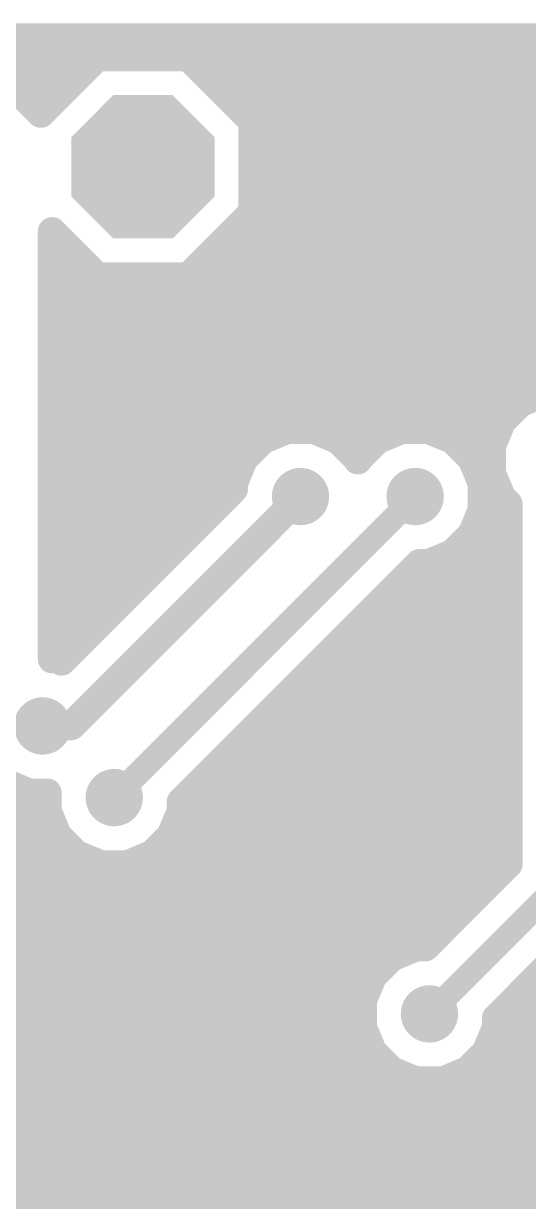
# Model space of a CAD drawing. Extents: x 0 to 81, y 1 to 51.1.
# Drawn here: x 22.35 to 27.72, y 29.69 to 42.21 of the extents above; entities that cross this region are included whole.
import ezdxf

# ---------------------------------------------------------------- set-up
doc = ezdxf.new("R2010")
doc.units = 0
for name, color, linetype in [('16', 175, 'CONTINUOUS'), ('17', 82, 'CONTINUOUS'), ('18', 82, 'CONTINUOUS')]:
    doc.layers.add(name, color=color, linetype=linetype)

# ---------------------------------------------------------------- blocks, each defined once
blk = doc.blocks.new('OCTAGONP')
at = {"const_width": 0.5}
blk.add_lwpolyline([(-0.25, -0.1036), (-0.25, 0.1036), (-0.1036, 0.25), (0.1036, 0.25), (0.25, 0.1036), (0.25, -0.1036), (0.1036, -0.25), (-0.1036, -0.25), (-0.25, -0.1036), (-0.25, 0.1036)], dxfattribs=at)
blk = doc.blocks.new('ROUNDV')
at = {"const_width": 0.5}
blk.add_lwpolyline([(0, -0.25, 1), (0, 0.25, 1), (0, -0.25)], format="xyb", dxfattribs=at)

msp = doc.modelspace()

# ---------------------------------------------------------------- linework, layer by layer
at = {"layer": '16'}
for points, const_width in [([(21.4884, 42.0624), (47.6098, 42.0624)], 0.3048), ([(23.138, 41.8592), (22.5367, 41.2579)], 0.3048), ([(24.106, 41.8592), (23.138, 41.8592)], 0.3048), ([(24.7904, 41.1748), (24.106, 41.8592)], 0.3048), ([(21.2789, 41.7576), (23.0364, 41.7576)], 0.3048), ([(24.2076, 41.7576), (47.3922, 41.7576)], 0.3048), ([(22.3485, 41.4461), (22.0871, 41.5544)], 0.3048), ([(22.3323, 41.4528), (22.7316, 41.4528)], 0.3048), ([(22.5367, 41.2579), (22.3485, 41.4461)], 0.3048), ([(24.5124, 41.4528), (47.3456, 41.4528)], 0.3048), ([(24.7904, 40.2068), (24.7904, 41.1748)], 0.3048), ([(24.7904, 41.148), (45.6699, 41.148)], 0.3048), ([(24.7904, 40.8432), (45.3867, 40.8432)], 0.3048), ([(24.7904, 40.5384), (45.3136, 40.5384)], 0.3048), ([(24.106, 39.5224), (24.7904, 40.2068)], 0.3048), ([(24.7904, 40.2336), (45.1846, 40.2336)], 0.3048), ([(22.6568, 35.4584), (22.6568, 40.0036)], 0.3048), ([(22.6568, 40.0036), (23.138, 39.5224)], 0.3048), ([(22.6568, 39.9288), (22.7316, 39.9288)], 0.3048), ([(24.5124, 39.9288), (44.989, 39.9288)], 0.3048), ([(22.6568, 39.624), (23.0364, 39.624)], 0.3048), ([(24.2076, 39.624), (44.958, 39.624)], 0.3048), ([(23.138, 39.5224), (24.106, 39.5224)], 0.3048), ([(22.6568, 39.3192), (45.0623, 39.3192)], 0.3048), ([(22.6568, 39.0144), (45.4959, 39.0144)], 0.3048), ([(22.6568, 38.7096), (45.9177, 38.7096)], 0.3048), ([(22.6568, 38.4048), (46.2225, 38.4048)], 0.3048), ([(27.9001, 38.29), (27.6387, 38.1817)], 0.3048), ([(27.6387, 38.1817), (27.4387, 37.9817)], 0.3048), ([(22.6568, 38.1), (27.557, 38.1)], 0.3048), ([(27.4387, 37.9817), (27.3304, 37.7203)], 0.3048), ([(22.6568, 37.7952), (24.9117, 37.7952)], 0.3048), ([(24.8955, 37.7885), (24.6955, 37.5885)], 0.3048), ([(25.1569, 37.8968), (24.8955, 37.7885)], 0.3048), ([(25.4399, 37.8968), (25.1569, 37.8968)], 0.3048), ([(25.7013, 37.7885), (25.4399, 37.8968)], 0.3048), ([(25.6851, 37.7952), (26.1309, 37.7952)], 0.3048), ([(25.9013, 37.5885), (25.7013, 37.7885)], 0.3048), ([(26.1147, 37.7885), (25.9147, 37.5885)], 0.3048), ([(26.3761, 37.8968), (26.1147, 37.7885)], 0.3048), ([(26.6591, 37.8968), (26.3761, 37.8968)], 0.3048), ([(26.9205, 37.7885), (26.6591, 37.8968)], 0.3048), ([(26.9043, 37.7952), (27.3614, 37.7952)], 0.3048), ([(27.1205, 37.5885), (26.9205, 37.7885)], 0.3048), ([(27.3304, 37.7203), (27.3304, 37.4373)], 0.3048), ([(24.6955, 37.5885), (24.5872, 37.3271)], 0.3048), ([(25.908, 37.5723), (25.9013, 37.5885)], 0.3048), ([(25.9147, 37.5885), (25.908, 37.5723)], 0.3048), ([(27.2288, 37.3271), (27.1205, 37.5885)], 0.3048), ([(22.6568, 37.4904), (24.6549, 37.4904)], 0.3048), ([(27.1611, 37.4904), (27.3304, 37.4904)], 0.3048), ([(27.3304, 37.4373), (27.4387, 37.1759)], 0.3048), ([(24.5872, 37.3271), (24.5872, 37.2647)], 0.3048), ([(27.2288, 37.0441), (27.2288, 37.3271)], 0.3048), ([(22.6568, 37.1856), (24.5081, 37.1856)], 0.3048), ([(24.5872, 37.2647), (22.7563, 35.4337)], 0.3048), ([(22.86, 34.7472), (25.2984, 37.1856)], 0.3048), ([(26.5176, 37.1856), (23.622, 34.29)], 0.254), ([(27.2288, 37.1856), (27.4347, 37.1856)], 0.3048), ([(27.4387, 37.1759), (27.5082, 37.1064)], 0.3048), ([(27.1205, 36.7827), (27.2288, 37.0441)], 0.3048), ([(27.5082, 37.1064), (27.5082, 33.2785)], 0.3048), ([(22.6568, 36.8808), (24.2033, 36.8808)], 0.3048), ([(27.1611, 36.8808), (27.5082, 36.8808)], 0.3048), ([(26.9205, 36.5827), (27.1205, 36.7827)], 0.3048), ([(22.6568, 36.576), (23.8985, 36.576)], 0.3048), ([(26.6591, 36.4744), (26.9205, 36.5827)], 0.3048), ([(26.9044, 36.576), (27.5082, 36.576)], 0.3048), ([(24.1554, 34.0691), (26.5607, 36.4744)], 0.3048), ([(26.5607, 36.4744), (26.6591, 36.4744)], 0.3048), ([(22.6568, 36.2712), (23.5937, 36.2712)], 0.3048), ([(26.3575, 36.2712), (27.5082, 36.2712)], 0.3048), ([(22.6568, 35.9664), (23.2889, 35.9664)], 0.3048), ([(26.0527, 35.9664), (27.5082, 35.9664)], 0.3048), ([(22.6568, 35.6616), (22.9841, 35.6616)], 0.3048), ([(25.7479, 35.6616), (27.5082, 35.6616)], 0.3048), ([(22.6967, 35.4584), (22.6568, 35.4584)], 0.3048), ([(22.7563, 35.4337), (22.6967, 35.4584)], 0.3048), ([(25.4431, 35.3568), (27.5082, 35.3568)], 0.3048), ([(25.1383, 35.052), (27.5082, 35.052)], 0.3048), ([(22.5552, 34.7472), (22.86, 34.7472)], 0.3048), ([(24.8335, 34.7472), (27.5082, 34.7472)], 0.3048), ([(24.5287, 34.4424), (27.5082, 34.4424)], 0.3048), ([(23.622, 34.29), (23.3172, 33.9852)], 0.254), ([(22.1523, 34.1443), (22.4137, 34.036)], 0.3048), ([(22.4137, 34.036), (22.606, 34.036)], 0.3048), ([(22.606, 34.036), (22.606, 33.8437)], 0.3048), ([(24.0284, 33.9421), (24.1554, 34.0691)], 0.3048), ([(24.2239, 34.1376), (27.5082, 34.1376)], 0.3048), ([(24.0284, 33.8437), (24.0284, 33.9421)], 0.3048), ([(6.5455, 33.8328), (22.6105, 33.8328)], 0.3048), ([(22.606, 33.8437), (22.7143, 33.5823)], 0.3048), ([(23.9201, 33.5823), (24.0284, 33.8437)], 0.3048), ([(24.0239, 33.8328), (27.5082, 33.8328)], 0.3048), ([(22.7143, 33.5823), (22.9143, 33.3823)], 0.3048), ([(23.7201, 33.3823), (23.9201, 33.5823)], 0.3048), ([(6.2407, 33.528), (22.7686, 33.528)], 0.3048), ([(23.8658, 33.528), (27.5082, 33.528)], 0.3048), ([(22.9143, 33.3823), (23.1757, 33.274)], 0.3048), ([(23.4587, 33.274), (23.7201, 33.3823)], 0.3048), ([(27.5082, 33.2785), (26.6269, 32.3972)], 0.3048), ([(5.9359, 33.2232), (27.4529, 33.2232)], 0.3048), ([(23.1757, 33.274), (23.4587, 33.274)], 0.3048), ([(28.0416, 33.0576), (26.67, 31.686)], 0.254), ([(5.6311, 32.9184), (27.1481, 32.9184)], 0.3048), ([(5.5203, 32.6136), (26.8433, 32.6136)], 0.3048), ([(27.3812, 31.6429), (28.3464, 32.6081)], 0.3048), ([(5.2636, 32.3088), (26.3151, 32.3088)], 0.3048), ([(26.2671, 32.2889), (26.0671, 32.0889)], 0.3048), ([(26.5285, 32.3972), (26.2671, 32.2889)], 0.3048), ([(26.6269, 32.3972), (26.5285, 32.3972)], 0.3048), ([(26.0671, 32.0889), (25.9588, 31.8275)], 0.3048), ([(3.7084, 32.004), (26.0319, 32.004)], 0.3048), ([(27.7423, 32.004), (28.699, 32.004)], 0.3048), ([(25.9588, 31.8275), (25.9588, 31.5445)], 0.3048), ([(3.7084, 31.6992), (25.9588, 31.6992)], 0.3048), ([(27.4375, 31.6992), (32.9171, 31.6992)], 0.3048), ([(25.9588, 31.5445), (26.0671, 31.2831)], 0.3048), ([(27.2729, 31.2831), (27.3812, 31.5445)], 0.3048), ([(27.3812, 31.5445), (27.3812, 31.6429)], 0.3048), ([(3.7084, 31.3944), (26.021, 31.3944)], 0.3048), ([(26.0671, 31.2831), (26.2671, 31.0831)], 0.3048), ([(27.0729, 31.0831), (27.2729, 31.2831)], 0.3048), ([(27.319, 31.3944), (32.6123, 31.3944)], 0.3048), ([(2.6416, 31.0896), (26.2606, 31.0896)], 0.3048), ([(26.2671, 31.0831), (26.5285, 30.9748)], 0.3048), ([(26.8115, 30.9748), (27.0729, 31.0831)], 0.3048), ([(27.0794, 31.0896), (32.3075, 31.0896)], 0.3048), ([(26.5285, 30.9748), (26.8115, 30.9748)], 0.3048), ([(3.7084, 30.7848), (32.0027, 30.7848)], 0.3048), ([(3.654, 30.48), (31.6979, 30.48)], 0.3048), ([(1.3208, 30.1752), (31.3931, 30.1752)], 0.3048), ([(1.3208, 29.8704), (31.0883, 29.8704)], 0.3048), ([(1.3208, 29.5656), (30.7835, 29.5656)], 0.3048)]:
    msp.add_lwpolyline(points, dxfattribs=dict(at, const_width=const_width))
for points, const_width in [([(23.138, 41.9354, 1), (23.138, 41.783)], 0.1524), ([(23.1919, 41.8053, 1), (23.0841, 41.9131)], 0.1524), ([(24.1598, 41.9131, 1), (24.0521, 41.8053)], 0.1524), ([(24.106, 41.783, 1), (24.106, 41.9354)], 0.1524), ([(23.0364, 41.6814, 1), (23.0364, 41.8338)], 0.1524), ([(24.2076, 41.8338, 1), (24.2076, 41.6814)], 0.1524), ([(22.3323, 41.529, 1), (22.3323, 41.3766)], 0.1524), ([(22.4023, 41.5, 1), (22.2946, 41.3922)], 0.1524), ([(22.3193, 41.3757, 1), (22.3776, 41.5165)], 0.1524), ([(22.7316, 41.3766, 1), (22.7316, 41.529)], 0.1524), ([(24.5124, 41.529, 1), (24.5124, 41.3766)], 0.1524), ([(22.4828, 41.3118, 1), (22.5906, 41.204)], 0.1524), ([(22.4828, 41.204, 1), (22.5906, 41.3118)], 0.1524), ([(24.8666, 41.1748, 1), (24.7142, 41.1748)], 0.1524), ([(24.7904, 41.2242, 1), (24.7904, 41.0718)], 0.1524), ([(24.7365, 41.1209, 1), (24.8443, 41.2286)], 0.1524), ([(24.7904, 40.9194, 1), (24.7904, 40.767)], 0.1524), ([(24.7904, 40.6146, 1), (24.7904, 40.4622)], 0.1524), ([(24.7904, 40.3098, 1), (24.7904, 40.1574)], 0.1524), ([(24.8443, 40.1529, 1), (24.7365, 40.2607)], 0.1524), ([(24.7142, 40.2068, 1), (24.8666, 40.2068)], 0.1524), ([(22.733, 40.0036, 1), (22.5806, 40.0036)], 0.1524), ([(22.7107, 40.0575, 1), (22.6029, 39.9498)], 0.1524), ([(22.6568, 40.005, 1), (22.6568, 39.8526)], 0.1524), ([(22.7316, 39.8526, 1), (22.7316, 40.005)], 0.1524), ([(24.5124, 40.005, 1), (24.5124, 39.8526)], 0.1524), ([(22.6568, 39.7002, 1), (22.6568, 39.5478)], 0.1524), ([(23.0364, 39.5478, 1), (23.0364, 39.7002)], 0.1524), ([(24.2076, 39.7002, 1), (24.2076, 39.5478)], 0.1524), ([(23.138, 39.5986, 1), (23.138, 39.4462)], 0.1524), ([(23.0841, 39.4685, 1), (23.1919, 39.5763)], 0.1524), ([(24.0521, 39.5763, 1), (24.1598, 39.4685)], 0.1524), ([(24.106, 39.4462, 1), (24.106, 39.5986)], 0.1524), ([(22.6568, 39.3954, 1), (22.6568, 39.243)], 0.1524), ([(22.6568, 39.0906, 1), (22.6568, 38.9382)], 0.1524), ([(22.6568, 38.7858, 1), (22.6568, 38.6334)], 0.1524), ([(22.6568, 38.481, 1), (22.6568, 38.3286)], 0.1524), ([(27.6096, 38.2521, 1), (27.6679, 38.1113)], 0.1524), ([(27.6926, 38.1278, 1), (27.5849, 38.2356)], 0.1524), ([(22.6568, 38.1762, 1), (22.6568, 38.0238)], 0.1524), ([(27.557, 38.0238, 1), (27.557, 38.1762)], 0.1524), ([(27.3848, 38.0355, 1), (27.4926, 37.9278)], 0.1524), ([(27.5091, 37.9525, 1), (27.3683, 38.0108)], 0.1524), ([(22.6568, 37.8714, 1), (22.6568, 37.719)], 0.1524), ([(24.9494, 37.7346, 1), (24.8417, 37.8424)], 0.1524), ([(24.9117, 37.719, 1), (24.9117, 37.8714)], 0.1524), ([(25.1569, 37.973, 1), (25.1569, 37.8206)], 0.1524), ([(25.1861, 37.8264, 1), (25.1278, 37.9672)], 0.1524), ([(25.469, 37.9672, 1), (25.4107, 37.8264)], 0.1524), ([(25.4399, 37.8206, 1), (25.4399, 37.973)], 0.1524), ([(25.6851, 37.8714, 1), (25.6851, 37.719)], 0.1524), ([(25.7551, 37.8424, 1), (25.6474, 37.7346)], 0.1524), ([(26.1686, 37.7346, 1), (26.0609, 37.8424)], 0.1524), ([(26.1309, 37.719, 1), (26.1309, 37.8714)], 0.1524), ([(26.3761, 37.973, 1), (26.3761, 37.8206)], 0.1524), ([(26.4053, 37.8264, 1), (26.347, 37.9672)], 0.1524), ([(26.6882, 37.9672, 1), (26.6299, 37.8264)], 0.1524), ([(26.6591, 37.8206, 1), (26.6591, 37.973)], 0.1524), ([(26.9043, 37.8714, 1), (26.9043, 37.719)], 0.1524), ([(26.9743, 37.8424, 1), (26.8666, 37.7346)], 0.1524), ([(27.3614, 37.719, 1), (27.3614, 37.8714)], 0.1524), ([(24.8664, 37.8589, 1), (24.9247, 37.7181)], 0.1524), ([(25.6721, 37.7181, 1), (25.7304, 37.8589)], 0.1524), ([(26.0856, 37.8589, 1), (26.1439, 37.7181)], 0.1524), ([(26.8913, 37.7181, 1), (26.9496, 37.8589)], 0.1524), ([(27.4066, 37.7203, 1), (27.2542, 37.7203)], 0.1524), ([(27.26, 37.7494, 1), (27.4008, 37.6911)], 0.1524), ([(24.6416, 37.6423, 1), (24.7494, 37.5346)], 0.1524), ([(24.7659, 37.5593, 1), (24.6251, 37.6176)], 0.1524), ([(25.9717, 37.6176, 1), (25.8309, 37.5593)], 0.1524), ([(25.8608, 37.6423, 1), (25.9686, 37.5346)], 0.1524), ([(25.9851, 37.5593, 1), (25.8443, 37.6176)], 0.1524), ([(25.8474, 37.5346, 1), (25.9552, 37.6423)], 0.1524), ([(27.1909, 37.6176, 1), (27.0501, 37.5593)], 0.1524), ([(27.0666, 37.5346, 1), (27.1744, 37.6423)], 0.1524), ([(22.6568, 37.5666, 1), (22.6568, 37.4142)], 0.1524), ([(24.6549, 37.4142, 1), (24.6549, 37.5666)], 0.1524), ([(25.8376, 37.6015, 1), (25.9784, 37.5432)], 0.1524), ([(25.8376, 37.5432, 1), (25.9784, 37.6015)], 0.1524), ([(27.1611, 37.5666, 1), (27.1611, 37.4142)], 0.1524), ([(27.4008, 37.4665, 1), (27.26, 37.4082)], 0.1524), ([(27.3304, 37.4142, 1), (27.3304, 37.5666)], 0.1524), ([(24.6634, 37.3271, 1), (24.511, 37.3271)], 0.1524), ([(27.305, 37.3271, 1), (27.1526, 37.3271)], 0.1524), ([(27.2542, 37.4373, 1), (27.4066, 37.4373)], 0.1524), ([(22.6568, 37.2618, 1), (22.6568, 37.1094)], 0.1524), ([(24.5081, 37.1094, 1), (24.5081, 37.2618)], 0.1524), ([(24.5168, 37.3562, 1), (24.6576, 37.2979)], 0.1524), ([(24.511, 37.2647, 1), (24.6634, 37.2647)], 0.1524), ([(24.6411, 37.2108, 1), (24.5333, 37.3185)], 0.1524), ([(25.3523, 37.1317, 1), (25.2445, 37.2395)], 0.1524), ([(26.5625, 37.1407, 1), (26.4727, 37.2305)], 0.127), ([(27.2288, 37.2618, 1), (27.2288, 37.1094)], 0.1524), ([(27.1584, 37.2979, 1), (27.2992, 37.3562)], 0.1524), ([(27.4926, 37.2298, 1), (27.3848, 37.1221)], 0.1524), ([(27.4347, 37.1094, 1), (27.4347, 37.2618)], 0.1524), ([(27.2992, 37.015, 1), (27.1584, 37.0733)], 0.1524), ([(27.3683, 37.1468, 1), (27.5091, 37.2051)], 0.1524), ([(27.5844, 37.1064, 1), (27.432, 37.1064)], 0.1524), ([(27.4543, 37.0525, 1), (27.5621, 37.1603)], 0.1524), ([(27.1526, 37.0441, 1), (27.305, 37.0441)], 0.1524), ([(22.6568, 36.957, 1), (22.6568, 36.8046)], 0.1524), ([(24.2033, 36.8046, 1), (24.2033, 36.957)], 0.1524), ([(27.1611, 36.957, 1), (27.1611, 36.8046)], 0.1524), ([(27.5082, 36.8046, 1), (27.5082, 36.957)], 0.1524), ([(27.0501, 36.8119, 1), (27.1909, 36.7536)], 0.1524), ([(27.1744, 36.7289, 1), (27.0666, 36.8366)], 0.1524), ([(22.6568, 36.6522, 1), (22.6568, 36.4998)], 0.1524), ([(23.8985, 36.4998, 1), (23.8985, 36.6522)], 0.1524), ([(26.9044, 36.6522, 1), (26.9044, 36.4998)], 0.1524), ([(26.8666, 36.6366, 1), (26.9743, 36.5288)], 0.1524), ([(26.9496, 36.5123, 1), (26.8913, 36.6531)], 0.1524), ([(27.5082, 36.4998, 1), (27.5082, 36.6522)], 0.1524), ([(26.5607, 36.5506, 1), (26.5607, 36.3982)], 0.1524), ([(26.6146, 36.4205, 1), (26.5069, 36.5283)], 0.1524), ([(26.6299, 36.5448, 1), (26.6882, 36.404)], 0.1524), ([(26.6591, 36.3982, 1), (26.6591, 36.5506)], 0.1524), ([(22.6568, 36.3474, 1), (22.6568, 36.195)], 0.1524), ([(23.5937, 36.195, 1), (23.5937, 36.3474)], 0.1524), ([(26.3575, 36.3474, 1), (26.3575, 36.195)], 0.1524), ([(27.5082, 36.195, 1), (27.5082, 36.3474)], 0.1524), ([(22.6568, 36.0426, 1), (22.6568, 35.8902)], 0.1524), ([(23.2889, 35.8902, 1), (23.2889, 36.0426)], 0.1524), ([(26.0527, 36.0426, 1), (26.0527, 35.8902)], 0.1524), ([(27.5082, 35.8902, 1), (27.5082, 36.0426)], 0.1524), ([(22.6568, 35.7378, 1), (22.6568, 35.5854)], 0.1524), ([(22.9841, 35.5854, 1), (22.9841, 35.7378)], 0.1524), ([(25.7479, 35.7378, 1), (25.7479, 35.5854)], 0.1524), ([(27.5082, 35.5854, 1), (27.5082, 35.7378)], 0.1524), ([(22.6568, 35.5346, 1), (22.6568, 35.3822)], 0.1524), ([(22.7258, 35.5288, 1), (22.6675, 35.388)], 0.1524), ([(22.7024, 35.4876, 1), (22.8101, 35.3798)], 0.1524), ([(22.6967, 35.3822, 1), (22.6967, 35.5346)], 0.1524), ([(22.7271, 35.3633, 1), (22.7854, 35.5041)], 0.1524), ([(22.5806, 35.4584, 1), (22.733, 35.4584)], 0.1524), ([(25.4431, 35.433, 1), (25.4431, 35.2806)], 0.1524), ([(27.5082, 35.2806, 1), (27.5082, 35.433)], 0.1524), ([(25.1383, 35.1282, 1), (25.1383, 34.9758)], 0.1524), ([(27.5082, 34.9758, 1), (27.5082, 35.1282)], 0.1524), ([(22.5552, 34.8234, 1), (22.5552, 34.671)], 0.1524), ([(22.8061, 34.8011, 1), (22.9139, 34.6933)], 0.1524), ([(22.86, 34.671, 1), (22.86, 34.8234)], 0.1524), ([(24.8335, 34.8234, 1), (24.8335, 34.671)], 0.1524), ([(27.5082, 34.671, 1), (27.5082, 34.8234)], 0.1524), ([(24.5287, 34.5186, 1), (24.5287, 34.3662)], 0.1524), ([(27.5082, 34.3662, 1), (27.5082, 34.5186)], 0.1524), ([(23.5771, 34.3349, 1), (23.6669, 34.2451)], 0.127), ([(23.6669, 34.2451, 1), (23.5771, 34.3349)], 0.127), ([(22.4137, 34.1122, 1), (22.4137, 33.9598)], 0.1524), ([(22.3846, 33.9656, 1), (22.4429, 34.1064)], 0.1524), ([(22.6822, 34.036, 1), (22.5298, 34.036)], 0.1524), ([(22.606, 33.9598, 1), (22.606, 34.1122)], 0.1524), ([(24.1015, 34.1229, 1), (24.2093, 34.0152)], 0.1524), ([(24.2093, 34.0152, 1), (24.1015, 34.1229)], 0.1524), ([(24.2239, 34.2138, 1), (24.2239, 34.0614)], 0.1524), ([(27.5082, 34.0614, 1), (27.5082, 34.2138)], 0.1524), ([(23.2723, 34.0301, 1), (23.3621, 33.9403)], 0.127), ([(24.1046, 33.9421, 1), (23.9522, 33.9421)], 0.1524), ([(23.9745, 33.9959, 1), (24.0823, 33.8882)], 0.1524), ([(22.6764, 33.8729, 1), (22.5356, 33.8146)], 0.1524), ([(22.6105, 33.7566, 1), (22.6105, 33.909)], 0.1524), ([(24.0239, 33.909, 1), (24.0239, 33.7566)], 0.1524), ([(24.0988, 33.8146, 1), (23.958, 33.8729)], 0.1524), ([(27.5082, 33.7566, 1), (27.5082, 33.909)], 0.1524), ([(22.5298, 33.8437, 1), (22.6822, 33.8437)], 0.1524), ([(23.9522, 33.8437, 1), (24.1046, 33.8437)], 0.1524), ([(22.7682, 33.6362, 1), (22.6604, 33.5285)], 0.1524), ([(22.6439, 33.5532, 1), (22.7847, 33.6115)], 0.1524), ([(23.8497, 33.6115, 1), (23.9905, 33.5532)], 0.1524), ([(23.974, 33.5285, 1), (23.8662, 33.6362)], 0.1524), ([(22.7686, 33.4518, 1), (22.7686, 33.6042)], 0.1524), ([(23.8658, 33.6042, 1), (23.8658, 33.4518)], 0.1524), ([(27.5082, 33.4518, 1), (27.5082, 33.6042)], 0.1524), ([(22.9435, 33.4527, 1), (22.8852, 33.3119)], 0.1524), ([(22.8605, 33.3284, 1), (22.9682, 33.4362)], 0.1524), ([(23.6662, 33.4362, 1), (23.7739, 33.3284)], 0.1524), ([(23.7492, 33.3119, 1), (23.6909, 33.4527)], 0.1524), ([(27.5621, 33.2247, 1), (27.4543, 33.3324)], 0.1524), ([(23.1757, 33.3502, 1), (23.1757, 33.1978)], 0.1524), ([(23.1466, 33.2036, 1), (23.2049, 33.3444)], 0.1524), ([(23.4295, 33.3444, 1), (23.4878, 33.2036)], 0.1524), ([(23.4587, 33.1978, 1), (23.4587, 33.3502)], 0.1524), ([(27.432, 33.2785, 1), (27.5844, 33.2785)], 0.1524), ([(27.4529, 33.147, 1), (27.4529, 33.2994)], 0.1524), ([(27.1481, 32.8422, 1), (27.1481, 32.9946)], 0.1524), ([(26.8433, 32.5374, 1), (26.8433, 32.6898)], 0.1524), ([(26.238, 32.3593, 1), (26.2963, 32.2185)], 0.1524), ([(26.321, 32.235, 1), (26.2133, 32.3428)], 0.1524), ([(26.3151, 32.2326, 1), (26.3151, 32.385)], 0.1524), ([(26.5285, 32.4734, 1), (26.5285, 32.321)], 0.1524), ([(26.5577, 32.3268, 1), (26.4994, 32.4676)], 0.1524), ([(26.573, 32.4511, 1), (26.6807, 32.3433)], 0.1524), ([(26.6269, 32.321, 1), (26.6269, 32.4734)], 0.1524), ([(26.0132, 32.1427, 1), (26.121, 32.035)], 0.1524), ([(26.1375, 32.0597, 1), (25.9967, 32.118)], 0.1524), ([(26.0319, 31.9278, 1), (26.0319, 32.0802)], 0.1524), ([(27.7423, 32.0802, 1), (27.7423, 31.9278)], 0.1524), ([(26.035, 31.8275, 1), (25.8826, 31.8275)], 0.1524), ([(25.8884, 31.8566, 1), (26.0292, 31.7983)], 0.1524), ([(25.9588, 31.623, 1), (25.9588, 31.7754)], 0.1524), ([(27.4375, 31.7754, 1), (27.4375, 31.623)], 0.1524), ([(26.0292, 31.5737, 1), (25.8884, 31.5154)], 0.1524), ([(26.6251, 31.7309, 1), (26.7149, 31.6411)], 0.127), ([(27.4574, 31.6429, 1), (27.305, 31.6429)], 0.1524), ([(27.3273, 31.6967, 1), (27.4351, 31.589)], 0.1524), ([(27.4516, 31.5154, 1), (27.3108, 31.5737)], 0.1524), ([(25.8826, 31.5445, 1), (26.035, 31.5445)], 0.1524), ([(27.305, 31.5445, 1), (27.4574, 31.5445)], 0.1524), ([(26.121, 31.337, 1), (26.0132, 31.2293)], 0.1524), ([(26.021, 31.3182, 1), (26.021, 31.4706)], 0.1524), ([(27.3268, 31.2293, 1), (27.219, 31.337)], 0.1524), ([(27.319, 31.4706, 1), (27.319, 31.3182)], 0.1524), ([(25.9967, 31.254, 1), (26.1375, 31.3123)], 0.1524), ([(27.2025, 31.3123, 1), (27.3433, 31.254)], 0.1524), ([(26.2963, 31.1535, 1), (26.238, 31.0127)], 0.1524), ([(26.2133, 31.0292, 1), (26.321, 31.137)], 0.1524), ([(26.2606, 31.0134, 1), (26.2606, 31.1658)], 0.1524), ([(27.019, 31.137, 1), (27.1267, 31.0292)], 0.1524), ([(27.0794, 31.1658, 1), (27.0794, 31.0134)], 0.1524), ([(27.102, 31.0127, 1), (27.0437, 31.1535)], 0.1524), ([(26.5285, 31.051, 1), (26.5285, 30.8986)], 0.1524), ([(26.4994, 30.9044, 1), (26.5577, 31.0452)], 0.1524), ([(26.7823, 31.0452, 1), (26.8406, 30.9044)], 0.1524), ([(26.8115, 30.8986, 1), (26.8115, 31.051)], 0.1524)]:
    msp.add_lwpolyline(points, format="xyb", dxfattribs=dict(at, const_width=const_width))

# ---------------------------------------------------------------- block references
at = {"layer": '17', "xscale": 1.524, "yscale": 1.524}
msp.add_blockref('OCTAGONP', (23.622, 40.6908), dxfattribs=at)
at = {"layer": '18', "xscale": 0.6096, "yscale": 0.6096}
for p in [(25.2984, 37.1856), (26.5176, 37.1856), (22.5552, 34.7472), (23.3172, 33.9852), (26.67, 31.686)]:
    msp.add_blockref('ROUNDV', p, dxfattribs=at)

doc.saveas('drawing.dxf')
